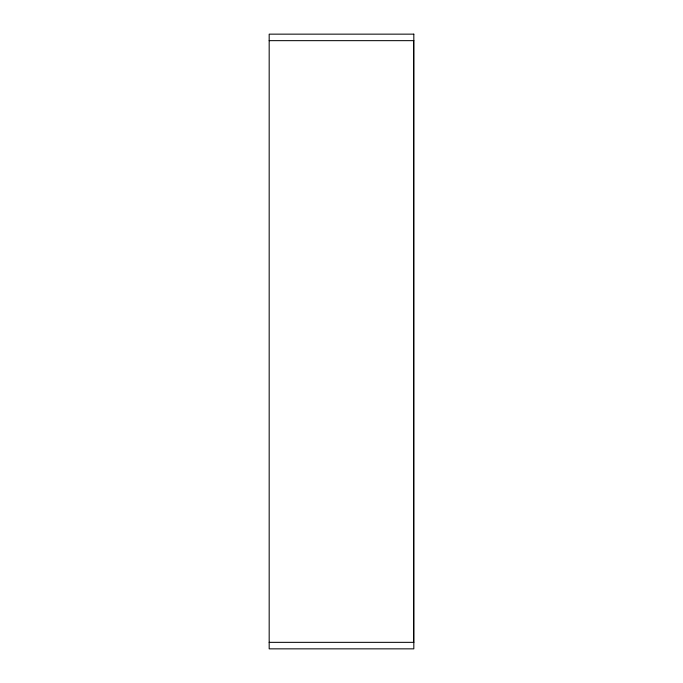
<?xml version="1.0" encoding="UTF-8"?>
<svg xmlns="http://www.w3.org/2000/svg" width="683" height="683" viewBox="0 0 683 683"><rect width="100%" height="100%" fill="white"/><g stroke="black" fill="none" stroke-linecap="round" stroke-linejoin="round"><path stroke-width="1.02" d="M269.179 40.656L413.821 40.656M269.179 642.344L413.821 642.344M413.633 40.656L413.633 642.344M413.821 34.15L269.179 34.15L269.179 648.85L413.821 648.85L413.821 34.15"/></g></svg>
